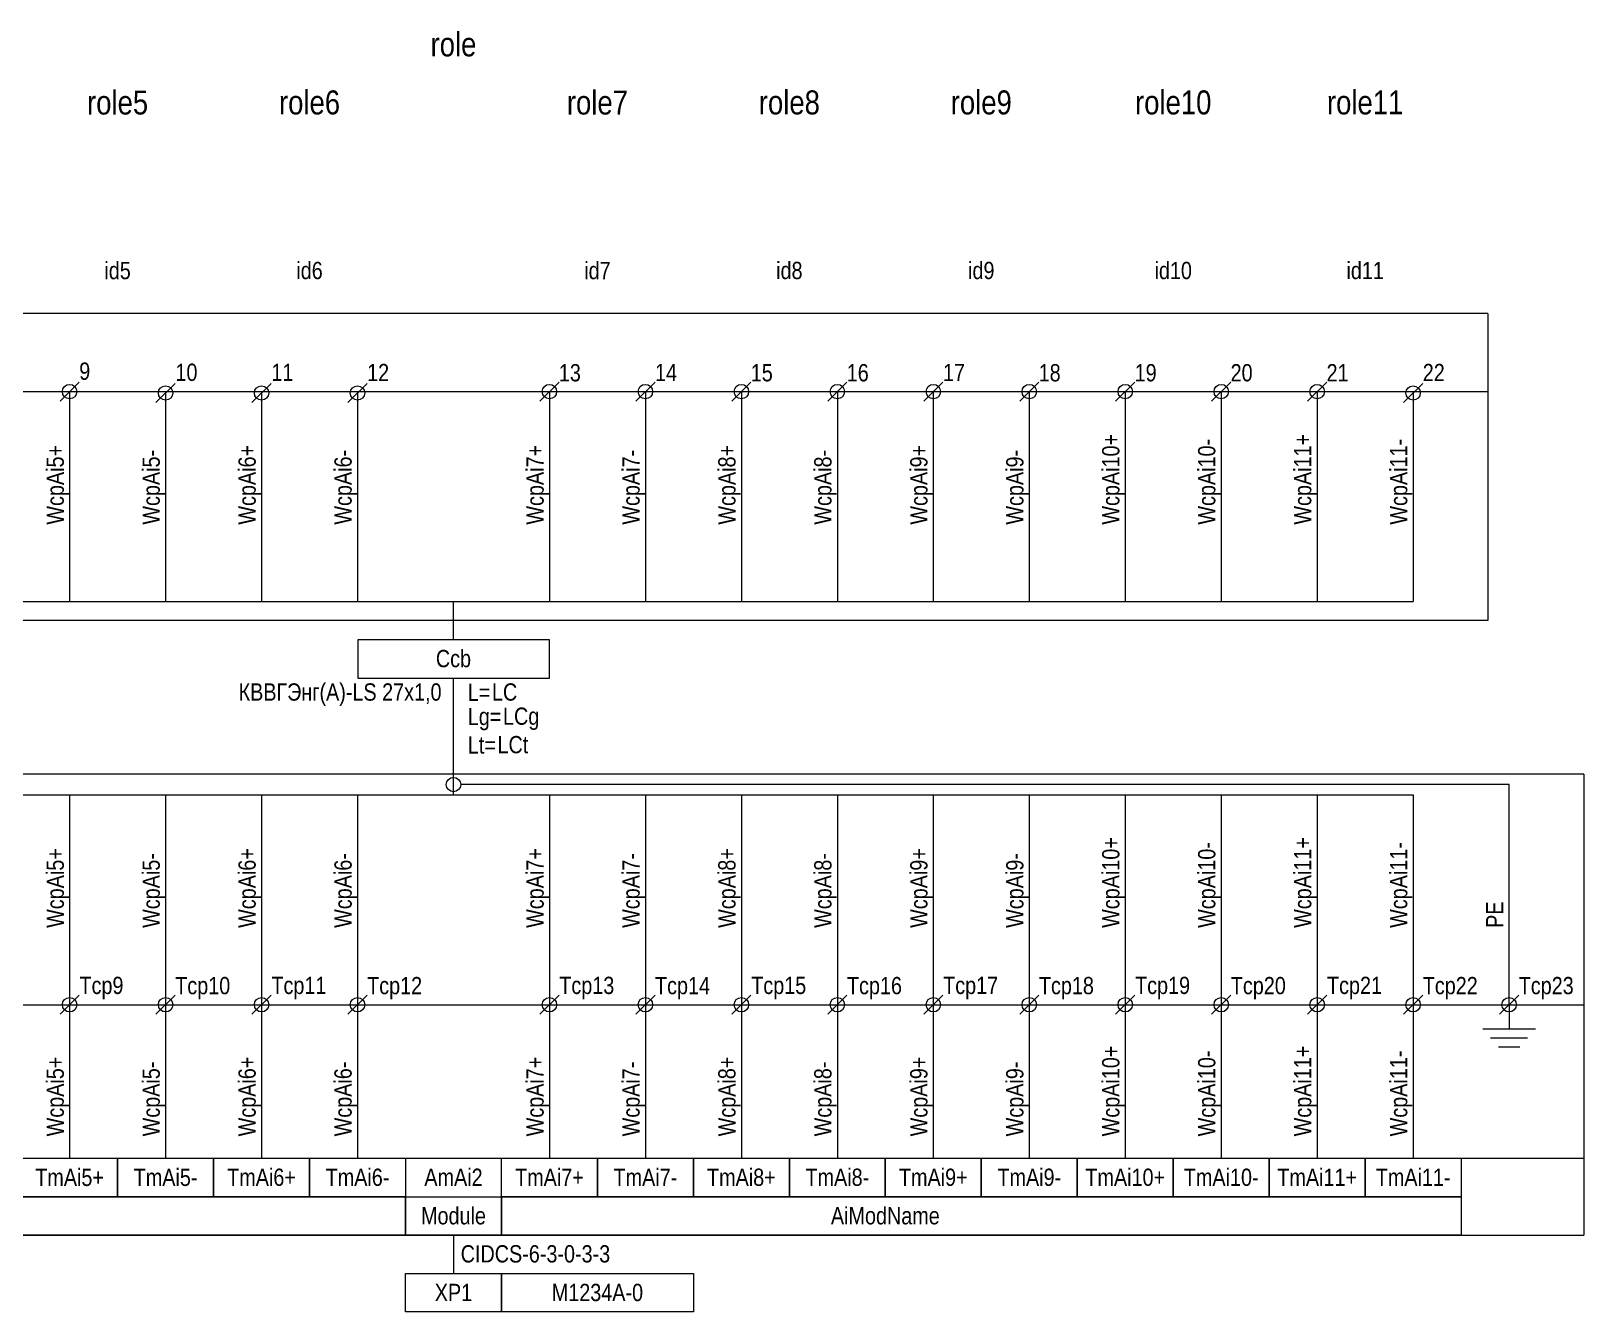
# Model space of a CAD drawing. Header units: millimetres. Extents: x 20 to 309, y -157 to -21.
# Drawn here: x 147.5 to 309.3, y -157 to -23.6 of the extents above; entities that cross this region are included whole.
import ezdxf

# ---------------------------------------------------------------- set-up
doc = ezdxf.new("R2010")
doc.units = ezdxf.units.MM
doc.header["$MEASUREMENT"] = 0
doc.linetypes.add('1_1', pattern=[2000, 1000, -1000])
doc.linetypes.add('4_2_1_2', pattern=[6702.777624, 3527.777672, -1763.888836, 0, -1411.111116])
for name, color, linetype in [('cp_params_ai', 7, 'Continuous'), ('cp_params_di', 7, 'Continuous'), ('cp_static_ai', 7, 'Continuous'), ('cp_static_di', 7, 'Continuous'), ('cp_static_do', 7, 'Continuous'), ('id_params_ai', 7, 'Continuous'), ('id_params_di', 7, 'Continuous'), ('id_static_ai', 7, 'Continuous'), ('id_static_di', 7, 'Continuous')]:
    doc.layers.add(name, color=color, linetype=linetype)
doc.styles.add('СГЕНЕРИР_СТИЛЬ_1', font='ARIALN.TTF')

msp = doc.modelspace()

# ---------------------------------------------------------------- linework, layer by layer
at = {"layer": 'cp_static_ai', "color": 7, "linetype": 'Continuous', "lineweight": 15, "ltscale": 100}
for p, q in [((150.52577, -62.142885), (152.52577, -60.142885)), ((160.525753, -62.285774), (162.525753, -60.285774)), ((170.525753, -62.285774), (172.525753, -60.285774)), ((180.525753, -62.285774), (182.525753, -60.285774)), ((200.52575, -62.142885), (202.52575, -60.142885)), ((210.52575, -62.142885), (212.52575, -60.142885)), ((220.52575, -62.142885), (222.52575, -60.142885)), ((230.52575, -62.142885), (232.52575, -60.142885)), ((240.52575, -62.142885), (242.52575, -60.142885)), ((250.52575, -62.142885), (252.52575, -60.142885)), ((260.52575, -62.142885), (262.52575, -60.142885)), ((270.52575, -62.142885), (272.52575, -60.142885)), ((280.52575, -62.142885), (282.52575, -60.142885)), ((290.525734, -62.285774), (292.525734, -60.285774)), ((150.52576, -125.999996), (152.52576, -123.999996)), ((160.52576, -125.999996), (162.52576, -123.999996)), ((170.525757, -125.999996), (172.525757, -123.999996)), ((180.525757, -125.999996), (182.525757, -123.999996)), ((200.525753, -125.999996), (202.525753, -123.999996)), ((210.525753, -125.999996), (212.525753, -123.999996)), ((220.52575, -125.999996), (222.52575, -123.999996)), ((230.52575, -125.999996), (232.52575, -123.999996)), ((240.525747, -125.999996), (242.525747, -123.999996)), ((250.525747, -125.999996), (252.525747, -123.999996)), ((260.525743, -125.999996), (262.525743, -123.999996)), ((270.525743, -125.999996), (272.525743, -123.999996)), ((280.52574, -125.999996), (282.52574, -123.999996)), ((290.52574, -125.999996), (292.52574, -123.999996)), ((300.52574, -125.999996), (302.52574, -123.999996)), ((151.52576, -124.999996), (151.52576, -141)), ((161.52576, -124.999996), (161.52576, -141)), ((171.525757, -124.999996), (171.525757, -141)), ((181.525757, -124.999996), (181.525757, -141)), ((201.525753, -124.999996), (201.525753, -141)), ((211.525753, -124.999996), (211.525753, -141)), ((221.52575, -124.999996), (221.52575, -141)), ((231.52575, -124.999996), (231.52575, -141)), ((241.525747, -124.999996), (241.525747, -141)), ((251.525747, -124.999996), (251.525747, -141)), ((261.525743, -124.999996), (261.525743, -141)), ((271.525743, -124.999996), (271.525743, -141)), ((281.52574, -124.999996), (281.52574, -141)), ((291.52574, -124.999996), (291.52574, -141)), ((301.52574, -124.999996), (301.52574, -127.525363)), ((298.783514, -127.525363), (304.267966, -127.525363)), ((299.59543, -128.459169), (303.456051, -128.459169)), ((300.407345, -129.392975), (302.644135, -129.392975)), ((56.525773, -141), (309.325191, -141)), ((56.525773, -149), (309.325191, -149))]:
    msp.add_line(p, q, dxfattribs=at)
at = {"layer": 'cp_static_ai', "color": 7, "linetype": '1_1', "lineweight": 15, "ltscale": 100}
for q in [(56.525773, -101), (309.325191, -149)]:
    msp.add_line((309.325191, -101), q, dxfattribs=at)
at = {"layer": 'cp_static_ai', "color": 7, "linetype": 'Continuous', "lineweight": 15, "ltscale": 100}
msp.add_lwpolyline([(301.52574, -124.999996), (301.52574, -102.071459), (192.275753, -102.071459)], dxfattribs=at)
for points in [[(146.52576, -141), (156.52576, -141), (156.52576, -145), (146.52576, -145)], [(156.52576, -141), (166.52576, -141), (166.52576, -145), (156.52576, -145)], [(166.525757, -141), (176.525757, -141), (176.525757, -145), (166.525757, -145)], [(176.525757, -141), (186.525757, -141), (186.525757, -145), (176.525757, -145)], [(196.525753, -141), (206.525753, -141), (206.525753, -145), (196.525753, -145)], [(206.525753, -141), (216.525753, -141), (216.525753, -145), (206.525753, -145)], [(216.52575, -141), (226.52575, -141), (226.52575, -145), (216.52575, -145)], [(226.52575, -141), (236.52575, -141), (236.52575, -145), (226.52575, -145)], [(236.525747, -141), (246.525747, -141), (246.525747, -145), (236.525747, -145)], [(246.525747, -141), (256.525747, -141), (256.525747, -145), (246.525747, -145)], [(256.525743, -141), (266.525743, -141), (266.525743, -145), (256.525743, -145)], [(266.525743, -141), (276.525743, -141), (276.525743, -145), (266.525743, -145)], [(276.52574, -141), (286.52574, -141), (286.52574, -145), (276.52574, -145)], [(286.52574, -141), (296.52574, -141), (296.52574, -145), (286.52574, -145)], [(66.525773, -145), (186.525753, -145), (186.525753, -149), (66.525773, -149)], [(196.525753, -145), (296.525737, -145), (296.525737, -149), (196.525753, -149)]]:
    msp.add_lwpolyline(points, close=True, dxfattribs=at)
for centre in [(151.52577, -61.142885), (161.525753, -61.285774), (171.525753, -61.285774), (181.525753, -61.285774), (201.52575, -61.142885), (211.52575, -61.142885), (221.52575, -61.142885), (231.52575, -61.142885), (241.52575, -61.142885), (251.52575, -61.142885), (261.52575, -61.142885), (271.52575, -61.142885), (281.52575, -61.142885), (291.525734, -61.285774), (191.525753, -102.071459), (151.52576, -124.999996), (161.52576, -124.999996), (171.525757, -124.999996), (181.525757, -124.999996), (201.525753, -124.999996), (211.525753, -124.999996), (221.52575, -124.999996), (231.52575, -124.999996), (241.525747, -124.999996), (251.525747, -124.999996), (261.525743, -124.999996), (271.525743, -124.999996), (281.52574, -124.999996), (291.52574, -124.999996), (301.52574, -124.999996)]:
    msp.add_circle(centre, 0.75, dxfattribs=at)
at = {"layer": 'cp_static_di', "color": 7, "linetype": '4_2_1_2', "lineweight": 15, "ltscale": 100}
for p, q in [((56.525773, -61.142885), (299.325191, -61.142885)), ((56.525773, -125), (309.325191, -125))]:
    msp.add_line(p, q, dxfattribs=at)
at = {"layer": 'cp_static_di', "color": 7, "linetype": 'Continuous', "lineweight": 15, "ltscale": 100}
for p, q in [((151.525757, -61.142885), (151.525758, -82.999962)), ((161.525757, -61.142885), (161.525758, -82.999962)), ((171.525753, -61.142885), (171.525755, -82.999962)), ((181.525753, -61.142885), (181.525755, -82.999962)), ((201.52575, -61.142885), (201.525752, -82.999962)), ((211.52575, -61.142885), (211.525752, -82.999962)), ((221.525747, -61.142885), (221.525748, -82.999962)), ((231.525747, -61.142885), (231.525748, -82.999962)), ((241.525743, -61.142885), (241.525745, -82.999962)), ((251.525743, -61.142885), (251.525745, -82.999962)), ((261.52574, -61.142885), (261.525742, -82.999962)), ((271.52574, -61.142885), (271.525742, -82.999962)), ((281.525737, -61.142885), (281.525739, -82.999962)), ((291.525737, -61.142885), (291.525739, -82.999962)), ((71.525771, -103.142919), (291.525739, -103.142919)), ((151.525758, -103.142919), (151.52576, -124.999996)), ((161.525758, -103.142919), (161.52576, -124.999996)), ((171.525755, -103.142919), (171.525757, -124.999996)), ((181.525755, -103.142919), (181.525757, -124.999996)), ((201.525752, -103.142919), (201.525753, -124.999996)), ((211.525752, -103.142919), (211.525753, -124.999996)), ((221.525748, -103.142919), (221.52575, -124.999996)), ((231.525748, -103.142919), (231.52575, -124.999996)), ((241.525745, -103.142919), (241.525747, -124.999996)), ((251.525745, -103.142919), (251.525747, -124.999996)), ((261.525742, -103.142919), (261.525743, -124.999996)), ((271.525742, -103.142919), (271.525743, -124.999996)), ((281.525739, -103.142919), (281.52574, -124.999996)), ((291.525739, -103.142919), (291.52574, -124.999996))]:
    msp.add_line(p, q, dxfattribs=at)
at = {"layer": 'cp_static_do', "color": 7, "linetype": 'Continuous', "lineweight": 15, "ltscale": 100}
msp.add_line((191.525753, -149), (191.525753, -153), dxfattribs=at)
for points in [[(196.525753, -149), (186.525753, -149), (186.525753, -145), (196.525753, -145)], [(196.525753, -157), (186.525753, -157), (186.525753, -153), (196.525753, -153)], [(196.525753, -153), (216.525753, -153), (216.525753, -157), (196.525753, -157)]]:
    msp.add_lwpolyline(points, close=True, dxfattribs=at)
at = {"layer": 'id_static_ai', "color": 7, "linetype": '1_1', "lineweight": 15, "ltscale": 100}
for p, q in [((299.325191, -53), (56.525773, -53)), ((299.325191, -53), (299.325191, -85)), ((299.325191, -85), (56.525773, -85))]:
    msp.add_line(p, q, dxfattribs=at)
at = {"layer": 'id_static_ai', "color": 7, "linetype": 'Continuous', "lineweight": 15, "ltscale": 100}
for p, q in [((71.525771, -82.999962), (291.525739, -82.999962)), ((191.525753, -86.999995), (191.525753, -82.999994)), ((191.525753, -103.142919), (191.525753, -90.999995))]:
    msp.add_line(p, q, dxfattribs=at)
msp.add_lwpolyline([(181.575141, -90.999995), (201.525753, -90.999995), (201.525753, -86.999995), (181.575141, -86.999995)], close=True, dxfattribs=at)

# ---------------------------------------------------------------- texts
at = {"layer": 'cp_params_ai', "color": 7, "linetype": 'Continuous', "lineweight": 15, "char_height": 1.8, "attachment_point": 1, "rotation": 90, "style": 'СГЕНЕРИР_СТИЛЬ_1'}
for s, insert in [('\\A1;{\\pql;\\fArial Narrow|b0|i0|c204|p34;WcpAi\\fArial Narrow|b0|i0|c204|p34;10\\fArial Narrow|b0|i0|c204|p34;+}', (259.116282, -74.999961)), ('\\A1;{\\pql;\\fArial Narrow|b0|i0|c204|p34;WcpAi1\\fArial Narrow|b0|i0|c204|p34;0\\fArial Narrow|b0|i0|c204|p34;-}', (269.116278, -74.999961)), ('\\A1;{\\pql;\\fArial Narrow|b0|i0|c204|p34;WcpAi\\fArial Narrow|b0|i0|c204|p34;11\\fArial Narrow|b0|i0|c204|p34;+}', (279.116279, -74.999961)), ('\\A1;{\\pql;\\fArial Narrow|b0|i0|c204|p34;WcpAi1\\fArial Narrow|b0|i0|c204|p34;1\\fArial Narrow|b0|i0|c204|p34;-}', (289.116275, -74.999961)), ('\\A1;{\\pql;\\fArial Narrow|b0|i0|c204|p34;WcpAi\\fArial Narrow|b0|i0|c204|p34;5\\fArial Narrow|b0|i0|c204|p34;+}', (149.123922, -74.999961)), ('\\A1;{\\pql;\\fArial Narrow|b0|i0|c204|p34;WcpAi\\fArial Narrow|b0|i0|c204|p34;5\\fArial Narrow|b0|i0|c204|p34;-}', (159.123918, -74.999961)), ('\\A1;{\\pql;\\fArial Narrow|b0|i0|c204|p34;WcpAi\\fArial Narrow|b0|i0|c204|p34;6\\fArial Narrow|b0|i0|c204|p34;+}', (169.116295, -74.999961)), ('\\A1;{\\pql;\\fArial Narrow|b0|i0|c204|p34;WcpAi\\fArial Narrow|b0|i0|c204|p34;6\\fArial Narrow|b0|i0|c204|p34;-}', (179.116291, -74.999961)), ('\\A1;{\\pql;\\fArial Narrow|b0|i0|c204|p34;WcpAi\\fArial Narrow|b0|i0|c204|p34;7\\fArial Narrow|b0|i0|c204|p34;+}', (199.123916, -74.999961)), ('\\A1;{\\pql;\\fArial Narrow|b0|i0|c204|p34;WcpAi\\fArial Narrow|b0|i0|c204|p34;7\\fArial Narrow|b0|i0|c204|p34;-}', (209.123911, -74.999961)), ('\\A1;{\\pql;\\fArial Narrow|b0|i0|c204|p34;WcpAi\\fArial Narrow|b0|i0|c204|p34;8\\fArial Narrow|b0|i0|c204|p34;+}', (219.116289, -74.999961)), ('\\A1;{\\pql;\\fArial Narrow|b0|i0|c204|p34;WcpAi\\fArial Narrow|b0|i0|c204|p34;8\\fArial Narrow|b0|i0|c204|p34;-}', (229.116284, -74.999961)), ('\\A1;{\\pql;\\fArial Narrow|b0|i0|c204|p34;WcpAi\\fArial Narrow|b0|i0|c204|p34;9\\fArial Narrow|b0|i0|c204|p34;+}', (239.116286, -74.999961)), ('\\A1;{\\pql;\\fArial Narrow|b0|i0|c204|p34;WcpAi\\fArial Narrow|b0|i0|c204|p34;9\\fArial Narrow|b0|i0|c204|p34;-}', (249.116281, -74.999961)), ('\\A1;{\\pql;\\fArial Narrow|b0|i0|c204|p34;WcpAi\\fArial Narrow|b0|i0|c204|p34;10\\fArial Narrow|b0|i0|c204|p34;+}', (259.116284, -116.999995)), ('\\A1;{\\pql;\\fArial Narrow|b0|i0|c204|p34;WcpAi1\\fArial Narrow|b0|i0|c204|p34;0\\fArial Narrow|b0|i0|c204|p34;-}', (269.11628, -116.999995)), ('\\A1;{\\pql;\\fArial Narrow|b0|i0|c204|p34;WcpAi\\fArial Narrow|b0|i0|c204|p34;11\\fArial Narrow|b0|i0|c204|p34;+}', (279.116281, -116.999995)), ('\\A1;{\\pql;\\fArial Narrow|b0|i0|c204|p34;WcpAi1\\fArial Narrow|b0|i0|c204|p34;1\\fArial Narrow|b0|i0|c204|p34;-}', (289.116276, -116.999995)), ('\\A1;{\\pql;\\fArial Narrow|b0|i0|c204|p34;WcpAi\\fArial Narrow|b0|i0|c204|p34;5\\fArial Narrow|b0|i0|c204|p34;+}', (149.123924, -116.999995)), ('\\A1;{\\pql;\\fArial Narrow|b0|i0|c204|p34;WcpAi\\fArial Narrow|b0|i0|c204|p34;5\\fArial Narrow|b0|i0|c204|p34;-}', (159.123919, -116.999995)), ('\\A1;{\\pql;\\fArial Narrow|b0|i0|c204|p34;WcpAi\\fArial Narrow|b0|i0|c204|p34;6\\fArial Narrow|b0|i0|c204|p34;+}', (169.116297, -116.999995)), ('\\A1;{\\pql;\\fArial Narrow|b0|i0|c204|p34;WcpAi\\fArial Narrow|b0|i0|c204|p34;6\\fArial Narrow|b0|i0|c204|p34;-}', (179.116293, -116.999995)), ('\\A1;{\\pql;\\fArial Narrow|b0|i0|c204|p34;WcpAi\\fArial Narrow|b0|i0|c204|p34;7\\fArial Narrow|b0|i0|c204|p34;+}', (199.123917, -116.999995)), ('\\A1;{\\pql;\\fArial Narrow|b0|i0|c204|p34;WcpAi\\fArial Narrow|b0|i0|c204|p34;7\\fArial Narrow|b0|i0|c204|p34;-}', (209.123913, -116.999995)), ('\\A1;{\\pql;\\fArial Narrow|b0|i0|c204|p34;WcpAi\\fArial Narrow|b0|i0|c204|p34;8\\fArial Narrow|b0|i0|c204|p34;+}', (219.11629, -116.999995)), ('\\A1;{\\pql;\\fArial Narrow|b0|i0|c204|p34;WcpAi\\fArial Narrow|b0|i0|c204|p34;8\\fArial Narrow|b0|i0|c204|p34;-}', (229.116286, -116.999995)), ('\\A1;{\\pql;\\fArial Narrow|b0|i0|c204|p34;WcpAi\\fArial Narrow|b0|i0|c204|p34;9\\fArial Narrow|b0|i0|c204|p34;+}', (239.116287, -116.999995)), ('\\A1;{\\pql;\\fArial Narrow|b0|i0|c204|p34;WcpAi\\fArial Narrow|b0|i0|c204|p34;9\\fArial Narrow|b0|i0|c204|p34;-}', (249.116283, -116.999995)), ('\\A1;{\\pql;\\fArial Narrow|b0|i0|c204|p34;WcpAi\\fArial Narrow|b0|i0|c204|p34;10\\fArial Narrow|b0|i0|c204|p34;+}', (259.116284, -138.715373)), ('\\A1;{\\pql;\\fArial Narrow|b0|i0|c204|p34;WcpAi\\fArial Narrow|b0|i0|c204|p34;11\\fArial Narrow|b0|i0|c204|p34;+}', (279.116281, -138.715373)), ('\\A1;{\\pql;\\fArial Narrow|b0|i0|c204|p34;WcpAi\\fArial Narrow|b0|i0|c204|p34;5\\fArial Narrow|b0|i0|c204|p34;+}', (149.123924, -138.715373)), ('\\A1;{\\pql;\\fArial Narrow|b0|i0|c204|p34;Wcp\\fArial Narrow|b0|i0|c204|p34;Ai\\fArial Narrow|b0|i0|c204|p34;5-}', (159.123919, -138.715373)), ('\\A1;{\\pql;\\fArial Narrow|b0|i0|c204|p34;WcpAi\\fArial Narrow|b0|i0|c204|p34;6\\fArial Narrow|b0|i0|c204|p34;+}', (169.116297, -138.715373)), ('\\A1;{\\pql;\\fArial Narrow|b0|i0|c204|p34;Wcp\\fArial Narrow|b0|i0|c204|p34;Ai\\fArial Narrow|b0|i0|c204|p34;6-}', (179.116293, -138.715373)), ('\\A1;{\\pql;\\fArial Narrow|b0|i0|c204|p34;WcpAi\\fArial Narrow|b0|i0|c204|p34;7\\fArial Narrow|b0|i0|c204|p34;+}', (199.123917, -138.715373)), ('\\A1;{\\pql;\\fArial Narrow|b0|i0|c204|p34;Wcp\\fArial Narrow|b0|i0|c204|p34;Ai\\fArial Narrow|b0|i0|c204|p34;7-}', (209.123913, -138.715373)), ('\\A1;{\\pql;\\fArial Narrow|b0|i0|c204|p34;WcpAi\\fArial Narrow|b0|i0|c204|p34;8\\fArial Narrow|b0|i0|c204|p34;+}', (219.11629, -138.715373)), ('\\A1;{\\pql;\\fArial Narrow|b0|i0|c204|p34;Wcp\\fArial Narrow|b0|i0|c204|p34;Ai\\fArial Narrow|b0|i0|c204|p34;8-}', (229.116286, -138.715373)), ('\\A1;{\\pql;\\fArial Narrow|b0|i0|c204|p34;WcpAi\\fArial Narrow|b0|i0|c204|p34;9\\fArial Narrow|b0|i0|c204|p34;+}', (239.116287, -138.715373)), ('\\A1;{\\pql;\\fArial Narrow|b0|i0|c204|p34;Wcp\\fArial Narrow|b0|i0|c204|p34;Ai\\fArial Narrow|b0|i0|c204|p34;9-}', (249.116283, -138.715373)), ('\\A1;{\\pql;\\fArial Narrow|b0|i0|c204|p34;Wcp\\fArial Narrow|b0|i0|c204|p34;Ai\\fArial Narrow|b0|i0|c204|p34;10-}', (269.11628, -138.715373)), ('\\A1;{\\pql;\\fArial Narrow|b0|i0|c204|p34;Wcp\\fArial Narrow|b0|i0|c204|p34;Ai\\fArial Narrow|b0|i0|c204|p34;11-}', (289.116276, -138.715373))]:
    msp.add_mtext(s, dxfattribs=dict(at, insert=insert))
at = {"layer": 'cp_params_ai', "color": 7, "linetype": 'Continuous', "lineweight": 15, "char_height": 1.8, "style": 'СГЕНЕРИР_СТИЛЬ_1'}
for s, insert, attachment_point in [('\\A1;{\\pql;\\fArial Narrow|b0|i0|c204|p34;Tcp\\fArial Narrow|b0|i0|c204|p34;9}', (152.552617, -122.087352), 1), ('\\A1;{\\pql;\\fArial Narrow|b0|i0|c204|p34;Tcp\\fArial Narrow|b0|i0|c204|p34;10}', (162.528941, -122.111029), 1), ('\\A1;{\\pql;\\fArial Narrow|b0|i0|c204|p34;Tcp\\fArial Narrow|b0|i0|c204|p34;1\\fArial Narrow|b0|i0|c204|p34;1}', (172.552614, -122.087352), 1), ('\\A1;{\\pql;\\fArial Narrow|b0|i0|c204|p34;Tcp\\fArial Narrow|b0|i0|c204|p34;1\\fArial Narrow|b0|i0|c204|p34;2}', (182.528937, -122.111029), 1), ('\\A1;{\\pql;\\fArial Narrow|b0|i0|c204|p34;Tcp1\\fArial Narrow|b0|i0|c204|p34;3}', (202.552611, -122.087352), 1), ('\\A1;{\\pql;\\fArial Narrow|b0|i0|c204|p34;Tcp\\fArial Narrow|b0|i0|c204|p34;14}', (212.528934, -122.111029), 1), ('\\A1;{\\pql;\\fArial Narrow|b0|i0|c204|p34;Tcp1\\fArial Narrow|b0|i0|c204|p34;5}', (222.552607, -122.087352), 1), ('\\A1;{\\pql;\\fArial Narrow|b0|i0|c204|p34;Tcp\\fArial Narrow|b0|i0|c204|p34;16}', (232.528931, -122.111029), 1), ('\\A1;{\\pql;\\fArial Narrow|b0|i0|c204|p34;Tcp1\\fArial Narrow|b0|i0|c204|p34;7}', (242.552604, -122.087352), 1), ('\\A1;{\\pql;\\fArial Narrow|b0|i0|c204|p34;Tcp\\fArial Narrow|b0|i0|c204|p34;18}', (252.528928, -122.111029), 1), ('\\A1;{\\pql;\\fArial Narrow|b0|i0|c204|p34;Tcp\\fArial Narrow|b0|i0|c204|p34;19}', (262.552601, -122.087352), 1), ('\\A1;{\\pql;\\fArial Narrow|b0|i0|c204|p34;Tcp2\\fArial Narrow|b0|i0|c204|p34;0}', (272.528924, -122.111029), 1), ('\\A1;{\\pql;\\fArial Narrow|b0|i0|c204|p34;Tcp\\fArial Narrow|b0|i0|c204|p34;2\\fArial Narrow|b0|i0|c204|p34;1}', (282.552598, -122.087352), 1), ('\\A1;{\\pql;\\fArial Narrow|b0|i0|c204|p34;Tcp\\fArial Narrow|b0|i0|c204|p34;2\\fArial Narrow|b0|i0|c204|p34;2}', (292.528921, -122.111029), 1), ('\\A1;{\\pql;\\fArial Narrow|b0|i0|c204|p34;Tcp2\\fArial Narrow|b0|i0|c204|p34;3}', (302.528921, -122.111029), 1), ('\\A1;{\\pqc;\\fArial Narrow|b0|i0|c204|p34;Tm\\fArial Narrow|b0|i0|c204|p34;Ai\\fArial Narrow|b0|i0|c204|p34;5+}', (151.52576, -142.080517), 2), ('\\A1;{\\pqc;\\fArial Narrow|b0|i0|c204|p34;Tm\\fArial Narrow|b0|i0|c204|p34;Ai\\fArial Narrow|b0|i0|c204|p34;5-}', (161.52576, -142.080517), 2), ('\\A1;{\\pqc;\\fArial Narrow|b0|i0|c204|p34;Tm\\fArial Narrow|b0|i0|c204|p34;Ai\\fArial Narrow|b0|i0|c204|p34;6+}', (171.525757, -142.072893), 2), ('\\A1;{\\pqc;\\fArial Narrow|b0|i0|c204|p34;Tm\\fArial Narrow|b0|i0|c204|p34;Ai\\fArial Narrow|b0|i0|c204|p34;6-}', (181.525757, -142.072893), 2), ('\\A1;{\\pqc;\\fArial Narrow|b0|i0|c204|p34;Tm\\fArial Narrow|b0|i0|c204|p34;Ai\\fArial Narrow|b0|i0|c204|p34;7+}', (201.525753, -142.080517), 2), ('\\A1;{\\pqc;\\fArial Narrow|b0|i0|c204|p34;Tm\\fArial Narrow|b0|i0|c204|p34;Ai\\fArial Narrow|b0|i0|c204|p34;7-}', (211.525753, -142.080517), 2), ('\\A1;{\\pqc;\\fArial Narrow|b0|i0|c204|p34;Tm\\fArial Narrow|b0|i0|c204|p34;Ai\\fArial Narrow|b0|i0|c204|p34;8+}', (221.52575, -142.072893), 2), ('\\A1;{\\pqc;\\fArial Narrow|b0|i0|c204|p34;Tm\\fArial Narrow|b0|i0|c204|p34;Ai\\fArial Narrow|b0|i0|c204|p34;8-}', (231.52575, -142.072893), 2), ('\\A1;{\\pqc;\\fArial Narrow|b0|i0|c204|p34;Tm\\fArial Narrow|b0|i0|c204|p34;Ai\\fArial Narrow|b0|i0|c204|p34;9+}', (241.525747, -142.072893), 2), ('\\A1;{\\pqc;\\fArial Narrow|b0|i0|c204|p34;Tm\\fArial Narrow|b0|i0|c204|p34;Ai\\fArial Narrow|b0|i0|c204|p34;9-}', (251.525747, -142.072893), 2), ('\\A1;{\\pqc;\\fArial Narrow|b0|i0|c204|p34;Tm\\fArial Narrow|b0|i0|c204|p34;Ai\\fArial Narrow|b0|i0|c204|p34;10+}', (261.525743, -142.072893), 2), ('\\A1;{\\pqc;\\fArial Narrow|b0|i0|c204|p34;Tm\\fArial Narrow|b0|i0|c204|p34;Ai\\fArial Narrow|b0|i0|c204|p34;10-}', (271.525743, -142.072893), 2), ('\\A1;{\\pqc;\\fArial Narrow|b0|i0|c204|p34;Tm\\fArial Narrow|b0|i0|c204|p34;Ai\\fArial Narrow|b0|i0|c204|p34;11+}', (281.52574, -142.072893), 2), ('\\A1;{\\pqc;\\fArial Narrow|b0|i0|c204|p34;Tm\\fArial Narrow|b0|i0|c204|p34;Ai\\fArial Narrow|b0|i0|c204|p34;11-}', (291.52574, -142.072893), 2), ('\\A1;{\\pqc;\\fArial Narrow|b0|i0|c204|p34;AiModName}', (236.525747, -146.080512), 2)]:
    msp.add_mtext(s, dxfattribs=dict(at, insert=insert, attachment_point=attachment_point))
at = {"layer": 'cp_params_di', "color": 7, "linetype": 'Continuous', "lineweight": 15, "insert": (191.525753, -142.072894), "char_height": 1.8, "attachment_point": 2, "style": 'СГЕНЕРИР_СТИЛЬ_1'}
msp.add_mtext('\\A1;{\\pqc;\\fArial Narrow|b0|i0|c204|p34;AmAi\\fArial Narrow|b0|i0|c204|p34;2}', dxfattribs=at)
at = {"layer": 'cp_static_ai', "color": 7, "linetype": 'Continuous', "lineweight": 15, "char_height": 1.8, "attachment_point": 1, "style": 'СГЕНЕРИР_СТИЛЬ_1'}
for s, insert in [('\\A1;{\\pql;\\fArial Narrow|b0|i0|c204|p34;\\fArial Narrow|b0|i0|c204|p34;9}', (152.528954, -58.111029)), ('\\A1;{\\pql;\\fArial Narrow|b0|i0|c204|p34;1\\fArial Narrow|b0|i0|c204|p34;0}', (162.552614, -58.230241)), ('\\A1;{\\pql;\\fArial Narrow|b0|i0|c204|p34;1\\fArial Narrow|b0|i0|c204|p34;1}', (172.552611, -58.230241)), ('\\A1;{\\pql;\\fArial Narrow|b0|i0|c204|p34;1\\fArial Narrow|b0|i0|c204|p34;2}', (182.528937, -58.253918)), ('\\A1;{\\pql;\\fArial Narrow|b0|i0|c204|p34;1\\fArial Narrow|b0|i0|c204|p34;3}', (202.505261, -58.277594)), ('\\A1;{\\pql;\\fArial Narrow|b0|i0|c204|p34;1\\fArial Narrow|b0|i0|c204|p34;4}', (212.528937, -58.253918)), ('\\A1;{\\pql;\\fArial Narrow|b0|i0|c204|p34;1\\fArial Narrow|b0|i0|c204|p34;6}', (232.505261, -58.277594)), ('\\A1;{\\pql;\\fArial Narrow|b0|i0|c204|p34;1\\fArial Narrow|b0|i0|c204|p34;7}', (242.528937, -58.253918)), ('\\A1;{\\pql;\\fArial Narrow|b0|i0|c204|p34;1\\fArial Narrow|b0|i0|c204|p34;8}', (252.505261, -58.277594)), ('\\A1;{\\pql;\\fArial Narrow|b0|i0|c204|p34;1\\fArial Narrow|b0|i0|c204|p34;9}', (262.505261, -58.277594)), ('\\A1;{\\pql;\\fArial Narrow|b0|i0|c204|p34;20}', (272.505254, -58.277594)), ('\\A1;{\\pql;\\fArial Narrow|b0|i0|c204|p34;21}', (282.505254, -58.277594)), ('\\A1;{\\pql;\\fArial Narrow|b0|i0|c204|p34;22}', (292.528931, -58.253918)), ('\\A1;{\\pql;\\fArial Narrow|b0|i0|c204|p34;1\\fArial Narrow|b0|i0|c204|p34;5}', (222.505261, -58.277594))]:
    msp.add_mtext(s, dxfattribs=dict(at, insert=insert))
at = {"layer": 'cp_static_ai', "color": 7, "linetype": 'Continuous', "lineweight": 15, "insert": (299.123904, -116.999995), "char_height": 1.8, "attachment_point": 1, "rotation": 90, "style": 'СГЕНЕРИР_СТИЛЬ_1'}
msp.add_mtext('\\A1;{\\pql;\\fArial Narrow|b0|i0|c204|p34;PE}', dxfattribs=at)
at = {"layer": 'cp_static_do', "color": 7, "linetype": 'Continuous', "lineweight": 15, "char_height": 1.8, "attachment_point": 2, "style": 'СГЕНЕРИР_СТИЛЬ_1'}
for s, insert in [('\\A1;{\\pqc;\\fArial Narrow|b0|i0|c204|p34;Module}', (191.525753, -146.080516)), ('\\A1;{\\pqc;\\fArial Narrow|b0|i0|c204|p34;XP1}', (191.525753, -154.072891)), ('\\A1;{\\pqc;\\fArial Narrow|b0|i0|c204|p34;M12\\fArial Narrow|b0|i0|c204|p34;34A\\fArial Narrow|b0|i0|c204|p34;-0}', (206.525753, -154.0729))]:
    msp.add_mtext(s, dxfattribs=dict(at, insert=insert))
at = {"layer": 'id_params_ai', "color": 7, "linetype": 'Continuous', "lineweight": 15, "attachment_point": 2, "style": 'СГЕНЕРИР_СТИЛЬ_1'}
for s, insert, char_height in [('\\A1;{\\pqc;\\fArial Narrow|b0|i0|c204|p34;role}', (191.525753, -23.722937), 2.5), ('\\A1;{\\pqc;\\fArial Narrow|b0|i0|c204|p34;C\\fArial Narrow|b0|i0|c204|p34;cb}', (191.525753, -88.04875), 1.8)]:
    msp.add_mtext(s, dxfattribs=dict(at, insert=insert, char_height=char_height))
at = {"layer": 'id_params_ai', "color": 7, "linetype": 'Continuous', "lineweight": 15, "width": 18, "attachment_point": 2, "style": 'СГЕНЕРИР_СТИЛЬ_1'}
for s, insert, char_height in [('\\A1;{\\pqc;\\fArial Narrow|b0|i0|c204|p34;role\\fArial Narrow|b0|i0|c204|p34;5}', (156.525773, -29.781765), 2.5), ('\\A1;{\\pqc;\\fArial Narrow|b0|i0|c204|p34;role\\fArial Narrow|b0|i0|c204|p34;6}', (176.525773, -29.771176), 2.5), ('\\A1;{\\pqc;\\fArial Narrow|b0|i0|c204|p34;role\\fArial Narrow|b0|i0|c204|p34;7}', (206.525773, -29.781765), 2.5), ('\\A1;{\\pqc;\\fArial Narrow|b0|i0|c204|p34;role\\fArial Narrow|b0|i0|c204|p34;8}', (226.525773, -29.771176), 2.5), ('\\A1;{\\pqc;\\fArial Narrow|b0|i0|c204|p34;role\\fArial Narrow|b0|i0|c204|p34;9}', (246.525773, -29.771176), 2.5), ('\\A1;{\\pqc;\\fArial Narrow|b0|i0|c204|p34;role\\fArial Narrow|b0|i0|c204|p34;10}', (266.525773, -29.771176), 2.5), ('\\A1;{\\pqc;\\fArial Narrow|b0|i0|c204|p34;role\\fArial Narrow|b0|i0|c204|p34;11}', (286.525773, -29.771176), 2.5), ('\\A1;{\\pqc;\\fArial Narrow|b0|i0|c204|p34;id\\fArial Narrow|b0|i0|c204|p34;5}', (156.525773, -47.63345), 1.8), ('\\A1;{\\pqc;\\fArial Narrow|b0|i0|c204|p34;id\\fArial Narrow|b0|i0|c204|p34;6}', (176.525773, -47.625826), 1.8), ('\\A1;{\\pqc;\\fArial Narrow|b0|i0|c204|p34;id\\fArial Narrow|b0|i0|c204|p34;7}', (206.525773, -47.63345), 1.8), ('\\A1;{\\pqc;\\fArial Narrow|b0|i0|c204|p34;id\\fArial Narrow|b0|i0|c204|p34;8}', (226.525773, -47.625826), 1.8), ('\\A1;{\\pqc;\\fArial Narrow|b0|i0|c204|p34;id\\fArial Narrow|b0|i0|c204|p34;9}', (246.525773, -47.625826), 1.8), ('\\A1;{\\pqc;\\fArial Narrow|b0|i0|c204|p34;id\\fArial Narrow|b0|i0|c204|p34;10}', (266.525773, -47.625826), 1.8), ('\\A1;{\\pqc;\\fArial Narrow|b0|i0|c204|p34;id\\fArial Narrow|b0|i0|c204|p34;11}', (286.525773, -47.625826), 1.8)]:
    msp.add_mtext(s, dxfattribs=dict(at, insert=insert, char_height=char_height))
at = {"layer": 'id_params_di', "color": 7, "linetype": 'Continuous', "lineweight": 15, "char_height": 1.8, "attachment_point": 1, "style": 'СГЕНЕРИР_СТИЛЬ_1'}
for s, insert in [('\\A1;{\\pql;\\fArial Narrow|b0|i0|c204|p34;LC}', (195.536027, -91.531108)), ('\\A1;{\\pql;\\fArial Narrow|b0|i0|c204|p34;LCg}', (196.688039, -94.047826)), ('\\A1;{\\pql;\\fArial Narrow|b0|i0|c204|p34;LCt}', (196.112045, -97.012553))]:
    msp.add_mtext(s, dxfattribs=dict(at, insert=insert))
at = {"layer": 'id_static_di', "color": 7, "linetype": 'Continuous', "lineweight": 15, "char_height": 1.8, "attachment_point": 1, "style": 'СГЕНЕРИР_СТИЛЬ_1'}
for s, insert in [('\\A1;{\\pql;\\fArial Narrow|b0|i0|c204|p34;КВВГЭнг(А)-LS \\fArial Narrow|b0|i0|c204|p34;27\\fArial Narrow|b0|i0|c204|p34;х1,0}', (169.13917, -91.531101)), ('\\A1;{\\pql;\\fArial Narrow|b0|i0|c204|p34;L=}', (193.02026, -91.562865)), ('\\A1;{\\pql;\\fArial Narrow|b0|i0|c204|p34;Lg=}', (193.02026, -94.079583)), ('\\A1;{\\pql;\\fArial Narrow|b0|i0|c204|p34;Lt=}', (193.02026, -97.04431)), ('\\A1;{\\pql;\\fArial Narrow|b0|i0|c204|p34;CIDC\\fArial Narrow|b0|i0|c204|p34;S\\fArial Narrow|b0|i0|c204|p34;-6-3-0-3-3}', (192.277546, -150.048751))]:
    msp.add_mtext(s, dxfattribs=dict(at, insert=insert))

doc.saveas('drawing.dxf')
